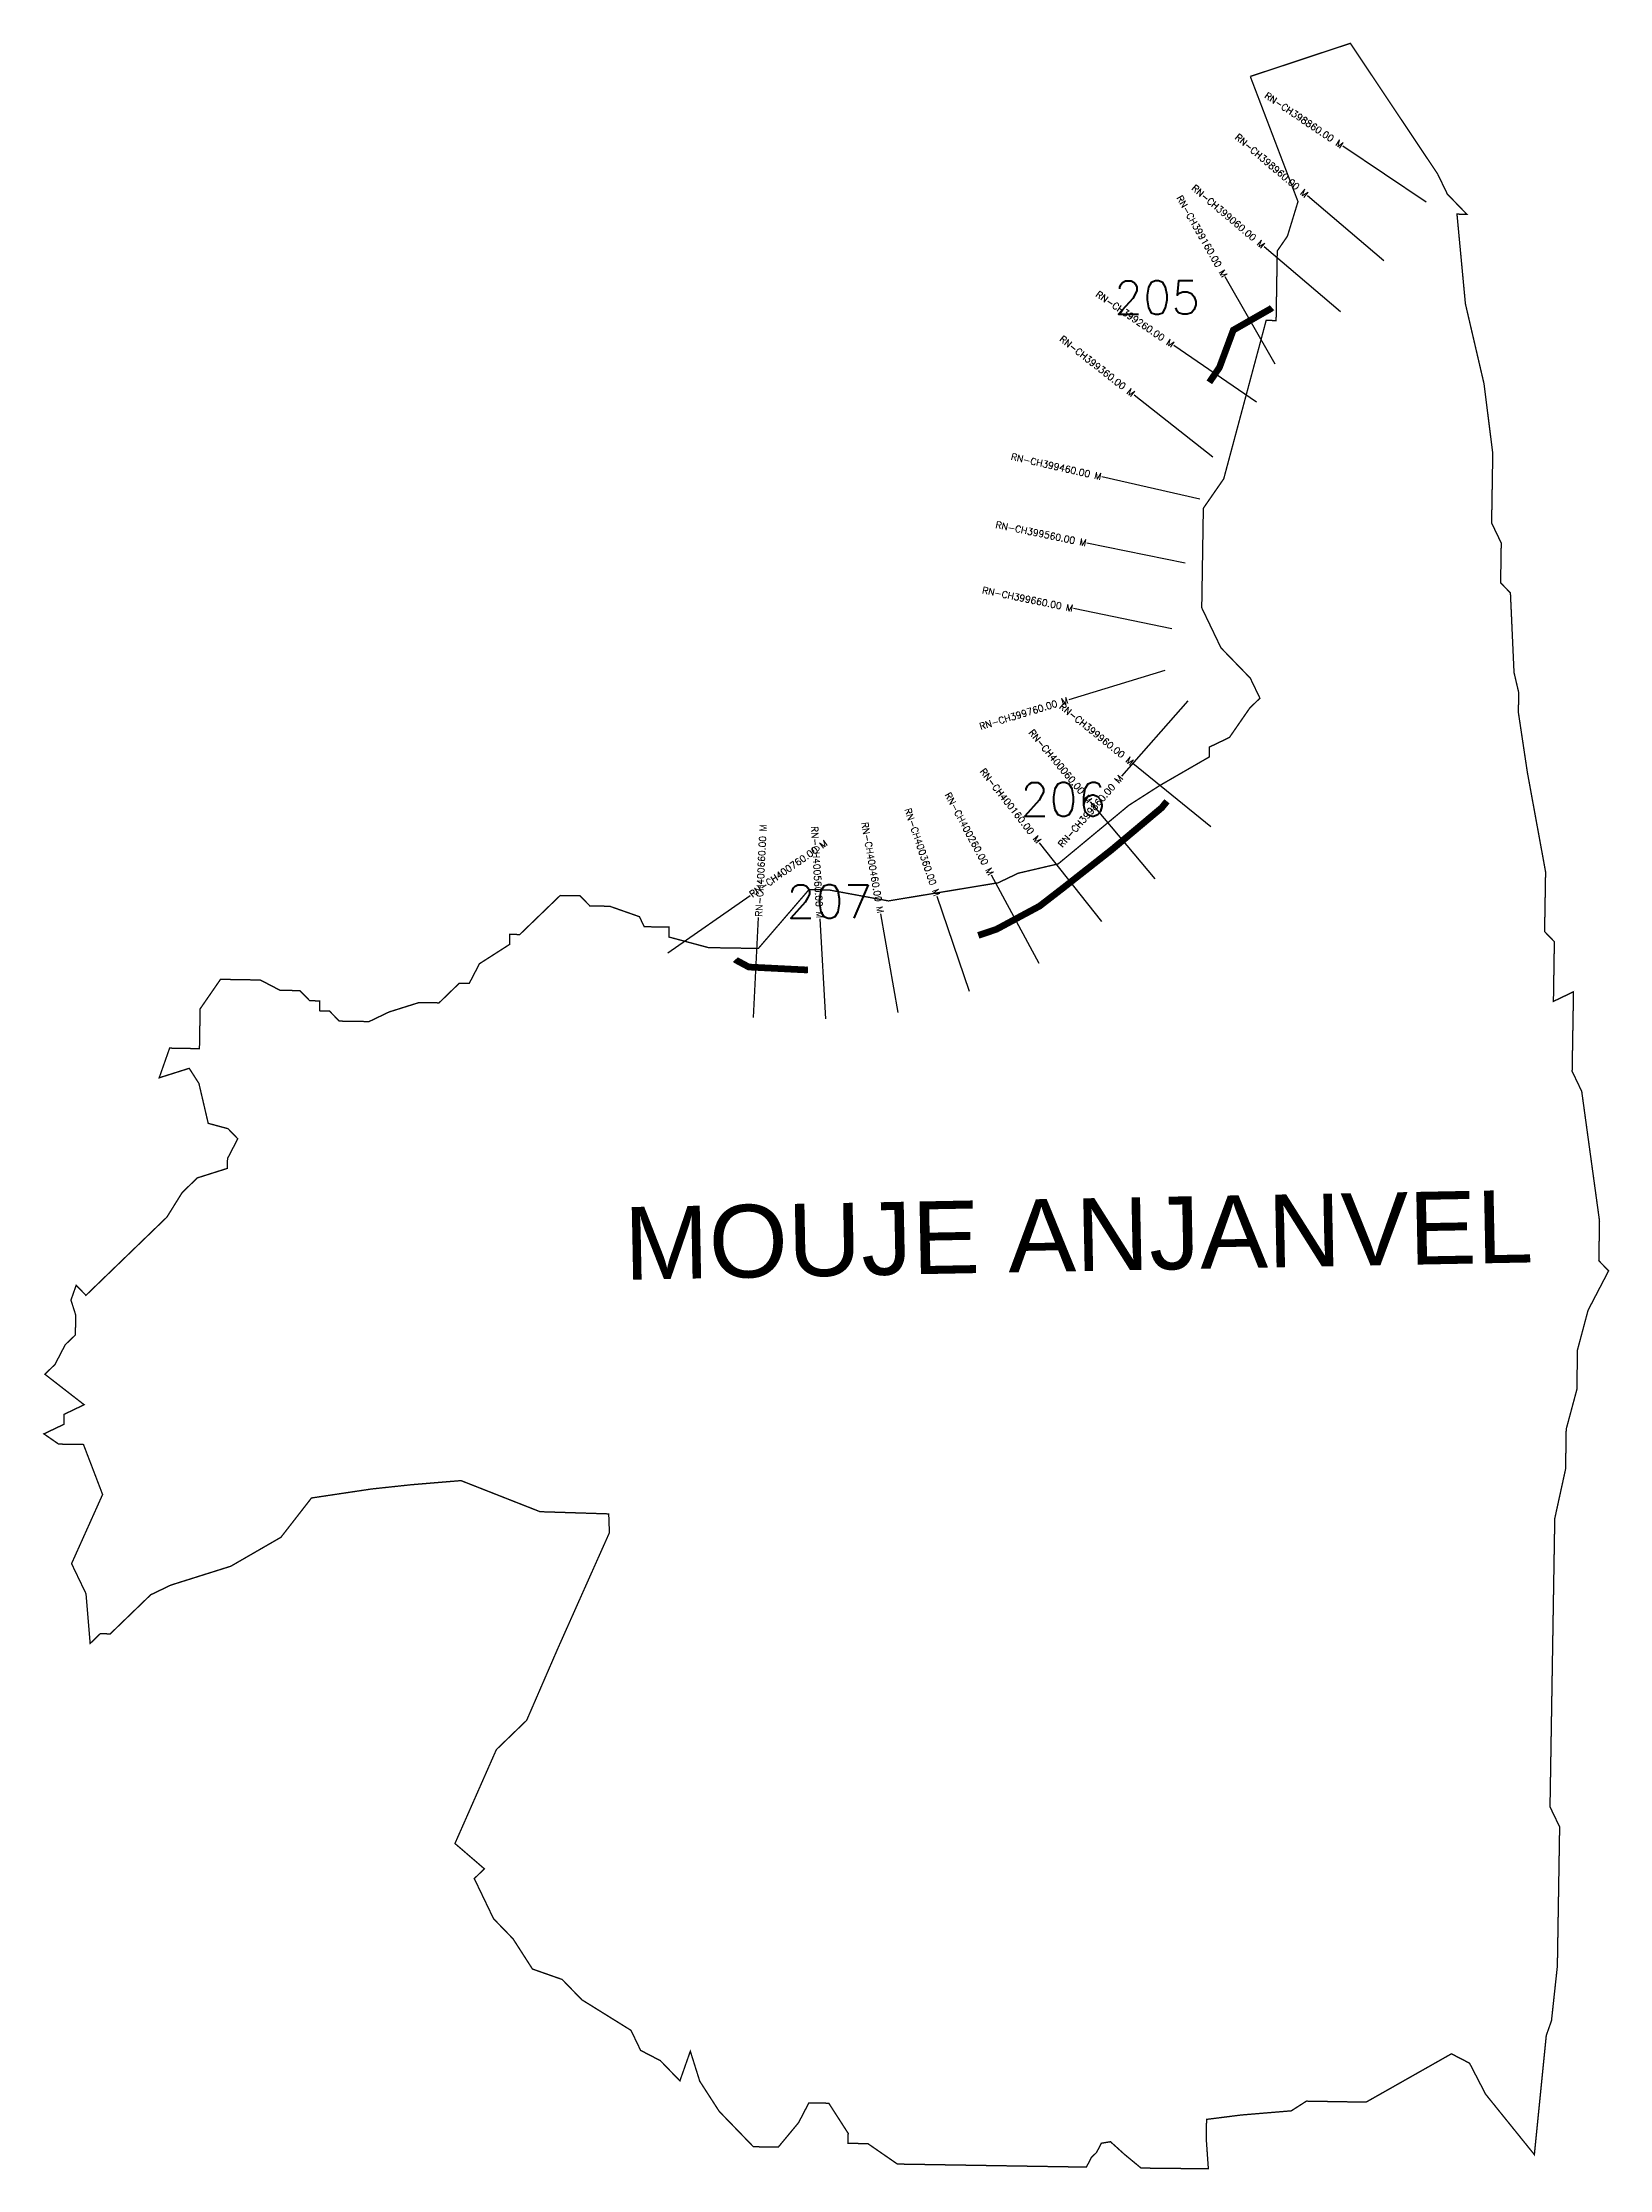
# Model space of a CAD drawing. Header units: metres. Extents: x 303314 to 305657, y 1941491 to 1944672.
import ezdxf
from ezdxf.enums import TextEntityAlignment as Align

# ---------------------------------------------------------------- set-up
doc = ezdxf.new("R2010")
doc.units = ezdxf.units.M
for name, color, linetype in [('ARTIFICIALLY PROTECTED', 4, 'Continuous'), ('CS', 134, 'Continuous'), ('CSMark', 6, 'Continuous'), ('VILLAGE NAME', 250, 'Continuous')]:
    doc.layers.add(name, color=color, linetype=linetype)
doc.styles.get("Standard").update_dxf_attribs({"font": 'simplex.shx'})

msp = doc.modelspace()

# ---------------------------------------------------------------- linework, layer by layer
at = {"color": 6, "const_width": 2, "flags": 128}
for points in [[(305119.9, 1944621.7), (305269.5, 1944671.3), (305400.1, 1944475.7), (305414.5, 1944445.8), (305443.7, 1944415.5), (305428.9, 1944415.8), (305441.5, 1944281.7), (305469.3, 1944162.2), (305482.4, 1944057.9), (305480.7, 1943953.8), (305495.1, 1943923.8), (305494.2, 1943867), (305494.2, 1943864.3), (305508.8, 1943849.2), (305514.2, 1943730.1), (305521.2, 1943700.2), (305520.7, 1943670.5), (305534.1, 1943581), (305561.4, 1943431.8), (305559.9, 1943342.6), (305574.5, 1943327.5), (305573.1, 1943238.2), (305603.1, 1943252.6), (305601.1, 1943133.6), (305615.4, 1943103.7), (305642, 1942909.8), (305641, 1942850.3), (305655.6, 1942835.2), (305624.9, 1942776.2), (305609.1, 1942717), (305608.1, 1942657.5), (305592.2, 1942598.3), (305591.3, 1942538.8), (305575.1, 1942464.7), (305568, 1942033.4), (305582.4, 1942003.4), (305579, 1941795.2), (305570.2, 1941713.6), (305562.4, 1941691.4), (305544.6, 1941513.2), (305471.7, 1941603.6), (305447.7, 1941650), (305420.6, 1941664), (305293, 1941591.7), (305203.8, 1941593.2), (305181.2, 1941578.7), (305106.7, 1941572.5), (305054.5, 1941565.9), (305054.1, 1941536.2), (305057.2, 1941492), (304956.6, 1941493.1), (304931.2, 1941514.1), (304910.9, 1941532.5), (304897.1, 1941530.2), (304890.1, 1941516.5), (304882.5, 1941509.2), (304874.8, 1941494.5), (304592.3, 1941499.1), (304548.2, 1941529.6), (304518.5, 1941530.1), (304518.7, 1941545), (304489.7, 1941590.1), (304459.9, 1941590.6), (304444.6, 1941561.1), (304414.2, 1941524.4), (304377, 1941525), (304325.9, 1941577.9), (304296.8, 1941623), (304282.7, 1941667.9), (304267.1, 1941623.5), (304237.9, 1941653.8), (304208.4, 1941669.1), (304194, 1941699.1), (304120.4, 1941744.9), (304091.1, 1941775.2), (304046.7, 1941790.8), (304017.7, 1941835.9), (303988.5, 1941866.1), (303959.7, 1941926.1), (303974.8, 1941940.7), (303930.8, 1941978.6), (303992.7, 1942119), (304038, 1942162.8), (304084.4, 1942269.9), (304161.7, 1942443.4), (304160.7, 1942471.6), (304058, 1942474.9), (303939.8, 1942521.4), (303865.3, 1942515.2), (303805.7, 1942508.8), (303716.3, 1942495.4), (303670.6, 1942436.6), (303595.6, 1942393.3), (303505.8, 1942365), (303475.9, 1942350.6), (303415.4, 1942292.1), (303400.5, 1942292.4), (303385.4, 1942277.7), (303379.2, 1942352.2), (303357.6, 1942397.2), (303404, 1942500.6), (303375.4, 1942575.4), (303338.3, 1942576), (303316.2, 1942591.3), (303346.2, 1942605.6), (303346.4, 1942620.5), (303376.4, 1942634.9), (303317.7, 1942680.5), (303332.8, 1942695.1), (303348.1, 1942724.6), (303363.3, 1942739.2), (303363.8, 1942769), (303356.7, 1942791.4), (303364.5, 1942813.6), (303379.1, 1942798.5), (303500.1, 1942915.5)], [(303500.1, 1942915.5), (303523, 1942952.3), (303545.7, 1942974.2), (303590.5, 1942988.4), (303590.6, 1942995.8), (303590.8, 1943003.2), (303606.1, 1943032.7), (303591.5, 1943047.8), (303561.9, 1943055.8), (303548, 1943115.5), (303533.5, 1943138.1), (303488.6, 1943123.9), (303504.2, 1943168.3), (303548.8, 1943167.5), (303549.8, 1943227), (303580.3, 1943271.2), (303639.8, 1943270.2), (303669.3, 1943254.8), (303699, 1943254.3), (303713.7, 1943239.2), (303728.6, 1943238.9), (303728.3, 1943224.1), (303743.2, 1943223.8), (303757.8, 1943208.7), (303802.4, 1943208), (303832.4, 1943222.4), (303877.2, 1943236.5), (303907, 1943236), (303937.2, 1943265.3), (303952.1, 1943265), (303967.4, 1943294.5), (304012.6, 1943323.5), (304012.8, 1943338.4), (304027.7, 1943338.2), (304088.1, 1943396.6), (304117.9, 1943396.1), (304132.5, 1943381), (304162.2, 1943380.5), (304206.6, 1943364.9), (304213.8, 1943349.9), (304251, 1943349.3), (304250.7, 1943334.5), (304310, 1943318.6), (304384.4, 1943317.4), (304460.1, 1943405.4), (304489.9, 1943404.9), (304534.4, 1943396.7), (304578.9, 1943388.5), (304742.9, 1943415.6), (304772.9, 1943429.9), (304832.7, 1943443.9), (304938.2, 1943531.4), (304984.7, 1943561.2), (305058.5, 1943603.8), (305058.7, 1943618.6), (305088.7, 1943633), (305119.2, 1943677.1), (305134.3, 1943691.7), (305119.9, 1943721.7), (305076, 1943767.1), (305047.3, 1943827), (305049.7, 1943975.8), (305080.2, 1944019.9), (305111.9, 1944138.3), (305136, 1944228.2), (305143.6, 1944256.8), (305158.5, 1944256.6), (305160.2, 1944360.7), (305175.4, 1944382.8), (305191.2, 1944434.5), (305119.9, 1944621.7)]]:
    msp.add_lwpolyline(points, dxfattribs=at)
at = {"layer": 'ARTIFICIALLY PROTECTED', "const_width": 10, "flags": 128}
for points in [[(305152.3, 1944275.9), (305150.7, 1944274.4), (305094.5, 1944242.3), (305073.7, 1944186.3), (305058.6, 1944164.2)], [(304995.3, 1943537.5), (304987.5, 1943527.9), (304912.8, 1943465.1), (304839.8, 1943407.7), (304805, 1943380.8), (304740.3, 1943346), (304713.3, 1943336.9)], [(304458.6, 1943285.5), (304455.2, 1943285.3), (304370.2, 1943289.6), (304351.1, 1943299.9), (304350.2, 1943300.9)]]:
    msp.add_lwpolyline(points, dxfattribs=at)
at = {"layer": 'CS'}
for p, q in [((305383, 1944433.7), (305258.4, 1944517.3)), ((305319.5, 1944345.8), (305205.2, 1944443)), ((305254.7, 1944269.7), (305140.5, 1944366.8)), ((305156.9, 1944191.6), (305082.4, 1944321.8)), ((305129.3, 1944134.7), (305005.4, 1944219.2)), ((305064, 1944052.5), (304946.1, 1944145.2)), ((305044.4, 1943989.5), (304898.1, 1944022.6)), ((305022.7, 1943893.5), (304875.7, 1943923.6)), ((305002.6, 1943795.5), (304855.6, 1943825.7)), ((304991.9, 1943733.2), (304848.4, 1943689.5)), ((305026.3, 1943687.7), (304927.1, 1943575.2)), ((305061, 1943499.4), (304944.4, 1943593.8)), ((304977.7, 1943421.6), (304881.2, 1943536.5)), ((304897.7, 1943357.7), (304804.9, 1943475.6)), ((304804, 1943295.1), (304733, 1943427.2)), ((304249.2, 1943310.6), (304372, 1943396.7)), ((304699.9, 1943253.2), (304651.9, 1943395.3)), ((304377.4, 1943214.1), (304384.8, 1943363.9)), ((304485.4, 1943212), (304476.6, 1943361.7)), ((304593.5, 1943221.7), (304567.5, 1943369.4))]:
    msp.add_line(p, q, dxfattribs=at)

# ---------------------------------------------------------------- texts
at = {"char_height": 50, "attachment_point": 1}
for s, insert in [('205', (304916.2, 1944316)), ('206', (304776.3, 1943565.5)), ('207', (304426.4, 1943412.8))]:
    msp.add_mtext_dynamic_manual_height_columns(s, width=84.374, gutter_width=1, heights=[74.2], dxfattribs=dict(at, insert=insert))
at = {"layer": 'CSMark'}
for s, rotation, p in [('RN-CH398860.00 M', 326.1386, (305257.6, 1944517.8)), ('RN-CH398960.00 M', 319.629, (305204.5, 1944443.6)), ('RN-CH399160.00 M', 299.7854, (305081.9, 1944322.7)), ('RN-CH399060.00 M', 319.629, (305139.7, 1944367.5)), ('RN-CH399260.00 M', 325.6999, (305004.6, 1944219.8)), ('RN-CH399360.00 M', 321.8449, (304945.3, 1944145.8)), ('RN-CH399460.00 M', 347.2518, (304897.1, 1944022.9)), ('RN-CH399560.00 M', 348.4068, (304874.7, 1943923.8)), ('RN-CH399660.00 M', 348.4068, (304854.6, 1943825.9)), ('RN-CH399760.00 M', 16.947, (304847.4, 1943689.2)), ('RN-CH399960.00 M', 320.9879, (304943.7, 1943594.5)), ('RN-CH400060.00 M', 310.0464, (304880.5, 1943537.2)), ('RN-CH400160.00 M', 308.2036, (304804.3, 1943476.4)), ('RN-CH399860.00 M', 48.6005, (304926.5, 1943574.5)), ('RN-CH400260.00 M', 298.2751, (304732.5, 1943428.1)), ('RN-CH400360.00 M', 288.6708, (304651.6, 1943396.2)), ('RN-CH400560.00 M', 273.3735, (304476.5, 1943362.7)), ('RN-CH400460.00 M', 279.9895, (304567.3, 1943370.4))]:
    msp.add_text(s, height=10, rotation=rotation, dxfattribs=at).set_placement(p, align=Align.MIDDLE_RIGHT)
for s, rotation, p in [('RN-CH400760.00 M', 35.0083, (304372.8, 1943397.2)), ('RN-CH400660.00 M', 87.1444, (304384.9, 1943364.9))]:
    msp.add_text(s, height=10, rotation=rotation, dxfattribs=at).set_placement(p, align=Align.MIDDLE_LEFT)
at = {"layer": 'VILLAGE NAME', "insert": (304182.7, 1942930.4), "char_height": 108.748, "attachment_point": 1, "rotation": 1.1028}
msp.add_mtext_dynamic_manual_height_columns('{\\fArial|b0|i0|c0|p34;MOUJE ANJANVEL}', width=1571.314, gutter_width=543.7, heights=[0], dxfattribs=at)

doc.saveas('drawing.dxf')
